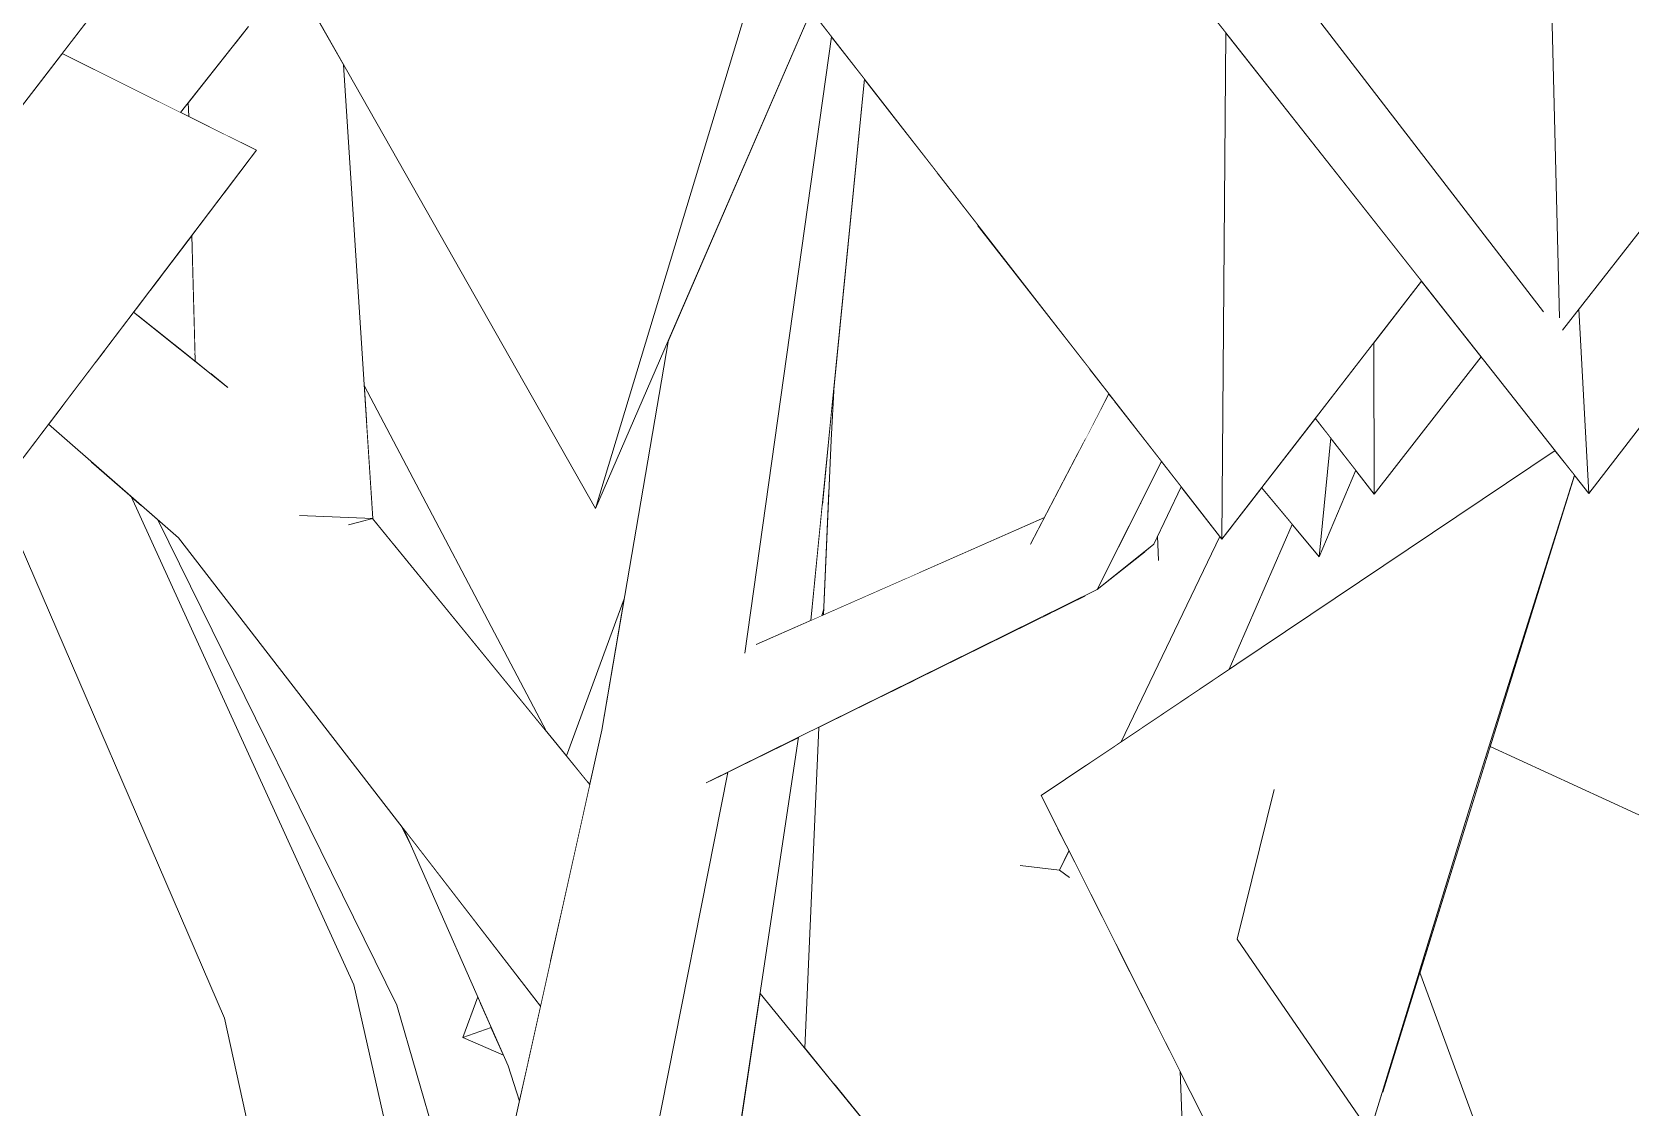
# Model space of a CAD drawing. Header units: millimetres. Extents: x -9413 to 8527, y -300 to 11224.
# Drawn here: x -6467 to -5739, y 2902 to 3392 of the extents above; entities that cross this region are included whole.
import ezdxf

# ---------------------------------------------------------------- set-up
doc = ezdxf.new("R2010")
doc.units = ezdxf.units.MM
doc.header["$MEASUREMENT"] = 0
doc.linetypes.add('Wipeout_Contour', pattern=[1000, 0, -1000])
doc.layers.add('Interior - Furniture', color=7, linetype='Continuous')
doc.layers.add('Interior - Furniture _Pen_No__4', color=7, linetype='Continuous', lineweight=20, true_color=0x029e21)

# ---------------------------------------------------------------- blocks, each defined once
blk = doc.blocks.new('Section Elem_40_6')
at = {"color": 254, "linetype": 'Wipeout_Contour', "lineweight": 0, "ltscale": 28865.886106}
blk.add_wipeout([(-6396.11, 3359.68), (-6395.94, 3353.24), (-6377.72, 3344.19), (-6374.56, 3386.87)], dxfattribs=at).dxf.layer = 'Interior - Furniture'
at = {"color": 254, "linetype": 'Wipeout_Contour', "lineweight": 0, "ltscale": 27441.820231}
blk.add_wipeout([(-6103.19, 3205.77), (-6106.63, 3126.14), (-6068.88, 3142.77), (-6060.9, 3198.94)], dxfattribs=at).dxf.layer = 'Interior - Furniture'
at = {"color": 254, "linetype": 'Wipeout_Contour', "lineweight": 0, "ltscale": 45851.87246}
blk.add_wipeout([(-5885.22, 2801.29), (-5857.52, 2890.31), (-5857.6, 2890.43), (-5851.78, 2908.78), (-5764.36, 3189.75), (-5764.42, 3189.82), (-5810.4, 3043.84)], dxfattribs=at).dxf.layer = 'Interior - Furniture'
at = {"color": 254, "linetype": 'Wipeout_Contour', "lineweight": 0, "ltscale": 27197.30519}
blk.add_wipeout([(-6115.17, 2928.8), (-6101.65, 2912.25), (-6076.23, 3091.06), (-6108.85, 3074.93)], dxfattribs=at).dxf.layer = 'Interior - Furniture'
at = {"color": 254, "linetype": 'Wipeout_Contour', "lineweight": 0, "ltscale": 27655.763316}
blk.add_wipeout([(-6301.02, 2948.31), (-6320.74, 2957.6), (-6276.53, 2763.73), (-6271.91, 2784.48)], dxfattribs=at).dxf.layer = 'Interior - Furniture'
at = {"color": 254, "linetype": 'Wipeout_Contour', "lineweight": 0, "ltscale": 43296.445084}
blk.add_wipeout([(-6377.72, 3344.19), (-6367.32, 3339.02), (-6369.33, 3457.44), (-6373.73, 3398.07), (-6368.67, 3394.3), (-6374.56, 3386.87)], dxfattribs=at).dxf.layer = 'Interior - Furniture'
at = {"color": 254, "linetype": 'Wipeout_Contour', "lineweight": 0, "ltscale": 27696.347551}
blk.add_wipeout([(-6103.19, 3205.77), (-6075.3, 3353.96), (-6088.03, 3370.34), (-6101.81, 3231.04)], dxfattribs=at).dxf.layer = 'Interior - Furniture'
at = {"color": 254, "linetype": 'Wipeout_Contour', "lineweight": 0, "ltscale": 21677.467133}
blk.add_wipeout([(-6399.71, 3355.13), (-6399.72, 3355.12), (-6399.69, 3355.11)], dxfattribs=at).dxf.layer = 'Interior - Furniture'
at = {"color": 254, "linetype": 'Wipeout_Contour', "lineweight": 0, "ltscale": 20518.058182}
blk.add_wipeout([(-6060.9, 3198.94), (-6068.88, 3142.77), (-6063.16, 3145.29)], dxfattribs=at).dxf.layer = 'Interior - Furniture'
at = {"color": 254, "linetype": 'Wipeout_Contour', "lineweight": 0, "ltscale": 27110.759928}
blk.add_wipeout([(-6076.23, 3091.06), (-6101.65, 2912.25), (-6074.4, 2878.86), (-6065.22, 3096.51)], dxfattribs=at).dxf.layer = 'Interior - Furniture'
at = {"color": 254, "linetype": 'Wipeout_Contour', "lineweight": 0, "ltscale": 27226.056374}
blk.add_wipeout([(-6243.31, 2583.74), (-6243.25, 2583.74), (-6118.71, 3070.05), (-6150.3, 3054.43)], dxfattribs=at).dxf.layer = 'Interior - Furniture'
at = {"color": 254, "linetype": 'Wipeout_Contour', "lineweight": 0, "ltscale": 27668.04969}
blk.add_wipeout([(-6320.74, 2957.6), (-6379.56, 2942.36), (-6308.89, 2618.11), (-6305.98, 2631.19)], dxfattribs=at).dxf.layer = 'Interior - Furniture'
at = {"color": 254, "linetype": 'Wipeout_Contour', "lineweight": 0, "ltscale": 20688.56539}
blk.add_wipeout([(-6264.03, 2819.96), (-6301.02, 2948.31), (-6271.91, 2784.48)], dxfattribs=at).dxf.layer = 'Interior - Furniture'
at = {"color": 254, "linetype": 'Wipeout_Contour', "lineweight": 0, "ltscale": 27266.913221}
blk.add_wipeout([(-6060.9, 3198.94), (-6063.16, 3145.29), (-6005.99, 3170.47), (-5990.77, 3199.63)], dxfattribs=at).dxf.layer = 'Interior - Furniture'
at = {"color": 254, "linetype": 'Wipeout_Contour', "lineweight": 0, "ltscale": 27001.681447}
blk.add_wipeout([(-6074.4, 2878.86), (-6060.04, 2861.27), (-6002.98, 3127.29), (-6065.22, 3096.51)], dxfattribs=at).dxf.layer = 'Interior - Furniture'
at = {"color": 254, "linetype": 'Wipeout_Contour', "lineweight": 0, "ltscale": 81292.973399}
blk.add_wipeout([(-6118.71, 3070.05), (-6243.25, 2583.74), (-6241.07, 2583.64), (-6238.66, 2584.52), (-6238.09, 2589.86), (-6237.71, 2595.2), (-6227.31, 2588.62), (-6188.16, 2602.79), (-6145.42, 2887.64), (-6145.92, 2889.44), (-6145.17, 2889.29), (-6118, 3070.41)], dxfattribs=at).dxf.layer = 'Interior - Furniture'
at = {"color": 254, "linetype": 'Wipeout_Contour', "lineweight": 0, "ltscale": 20669.2518}
blk.add_wipeout([(-6320.74, 2957.6), (-6305.98, 2631.19), (-6276.53, 2763.73)], dxfattribs=at).dxf.layer = 'Interior - Furniture'
at = {"color": 254, "linetype": 'Wipeout_Contour', "lineweight": 0, "ltscale": 27596.550464}
blk.add_wipeout([(-6075.3, 3353.96), (-6103.19, 3205.77), (-6060.9, 3198.94), (-6055.09, 3327.96)], dxfattribs=at).dxf.layer = 'Interior - Furniture'
at = {"color": 254, "linetype": 'Wipeout_Contour', "lineweight": 0, "ltscale": 21305.649783}
blk.add_wipeout([(-6417.91, 3176.38), (-6422.2, 3180.13), (-6320.74, 2957.6)], dxfattribs=at).dxf.layer = 'Interior - Furniture'
at = {"color": 254, "linetype": 'Wipeout_Contour', "lineweight": 0, "ltscale": 87174.395336}
blk.add_wipeout([(-6060.04, 2861.27), (-6048.58, 2847.22), (-6033.09, 2773.75), (-5986.74, 2773.86), (-5987.12, 3003.45), (-5992.3, 3013.73), (-5994.5, 3006.55), (-6017.07, 3011.94), (-6000.04, 3029.08), (-6007.48, 3043.84), (-5987.21, 3057.45), (-5987.34, 3135.02), (-6002.98, 3127.29)], dxfattribs=at).dxf.layer = 'Interior - Furniture'
at = {"color": 254, "linetype": 'Wipeout_Contour', "lineweight": 0, "ltscale": 27714.502639}
blk.add_wipeout([(-6142.46, 3108.69), (-6140.37, 3110.04), (-6093.08, 3376.84), (-6102.95, 3389.54)], dxfattribs=at).dxf.layer = 'Interior - Furniture'
at = {"color": 254, "linetype": 'Wipeout_Contour', "lineweight": 0, "ltscale": 20643.998398}
blk.add_wipeout([(-6055.09, 3327.96), (-6060.9, 3198.94), (-6036.39, 3303.89)], dxfattribs=at).dxf.layer = 'Interior - Furniture'
at = {"color": 254, "linetype": 'Wipeout_Contour', "lineweight": 0, "ltscale": 28246.864008}
blk.add_wipeout([(-6417.91, 3176.38), (-6320.74, 2957.6), (-6301.02, 2948.31), (-6410.06, 3169.52)], dxfattribs=at).dxf.layer = 'Interior - Furniture'
at = {"color": 254, "linetype": 'Wipeout_Contour', "lineweight": 0, "ltscale": 40431.345435}
blk.add_wipeout([(-5981.97, 3137.67), (-5987.34, 3135.02), (-5987.21, 3057.45), (-5981.52, 3061.27), (-5961.85, 3128.11), (-5959.94, 3155.3)], dxfattribs=at).dxf.layer = 'Interior - Furniture'
at = {"color": 254, "linetype": 'Wipeout_Contour', "lineweight": 0, "ltscale": 20136.19218}
blk.add_wipeout([(-5994.82, 3018.72), (-5999.07, 3009.86), (-5994.72, 3018.53)], dxfattribs=at).dxf.layer = 'Interior - Furniture'
at = {"color": 254, "linetype": 'Wipeout_Contour', "lineweight": 0, "ltscale": 19968.515705}
blk.add_wipeout([(-5972.63, 2974.7), (-5987.12, 3003.45), (-5986.74, 2773.86)], dxfattribs=at).dxf.layer = 'Interior - Furniture'
at = {"color": 254, "linetype": 'Wipeout_Contour', "lineweight": 0, "ltscale": 27011.221607}
blk.add_wipeout([(-6143.92, 2897.64), (-6100.29, 2828.51), (-6048.58, 2847.22), (-6135.51, 2953.72)], dxfattribs=at).dxf.layer = 'Interior - Furniture'
at = {"layer": 'Interior - Furniture _Pen_No__4', "linetype": 'Continuous'}
blk.add_line((-6048.58, 2847.22), (-6135.51, 2953.72), dxfattribs=at)
at = {"color": 254, "linetype": 'Wipeout_Contour', "lineweight": 0, "ltscale": 41435.714393}
blk.add_wipeout([(-6140.37, 3110.04), (-6139.98, 3110.27), (-6137.28, 3112.64), (-6112.44, 3123.59), (-6088.03, 3370.34), (-6093.08, 3376.84)], dxfattribs=at).dxf.layer = 'Interior - Furniture'
at = {"color": 254, "linetype": 'Wipeout_Contour', "lineweight": 0, "ltscale": 34127.080513}
blk.add_wipeout([(-6060.9, 3198.94), (-5990.77, 3199.63), (-5987.49, 3205.91), (-5987.73, 3241.26), (-6036.39, 3303.89)], dxfattribs=at).dxf.layer = 'Interior - Furniture'
at = {"color": 254, "linetype": 'Wipeout_Contour', "lineweight": 0, "ltscale": 28652.32582}
blk.add_wipeout([(-6459.85, 3213), (-6483.16, 3182.28), (-6379.56, 2942.36), (-6440.59, 3196.18)], dxfattribs=at).dxf.layer = 'Interior - Furniture'
at = {"color": 254, "linetype": 'Wipeout_Contour', "lineweight": 0, "ltscale": 33697.026851}
blk.add_wipeout([(-5959.94, 3155.3), (-5961.85, 3128.11), (-5953.93, 3150.99), (-5954.4, 3162.03), (-5956.17, 3158.32)], dxfattribs=at).dxf.layer = 'Interior - Furniture'
at = {"color": 254, "linetype": 'Wipeout_Contour', "lineweight": 0, "ltscale": 34393.797644}
blk.add_wipeout([(-6311.34, 2607.1), (-6151.01, 3054.08), (-6160.04, 3049.61), (-6176.96, 3065.4), (-6207.65, 3073.63)], dxfattribs=at).dxf.layer = 'Interior - Furniture'
at = {"color": 254, "linetype": 'Wipeout_Contour', "lineweight": 0, "ltscale": 26837.513949}
blk.add_wipeout([(-5994.72, 3018.53), (-5999.07, 3009.86), (-5994.5, 3006.55), (-5992.3, 3013.73)], dxfattribs=at).dxf.layer = 'Interior - Furniture'
at = {"color": 254, "linetype": 'Wipeout_Contour', "lineweight": 0, "ltscale": 46184.342228}
blk.add_wipeout([(-5986.74, 2773.86), (-5968.12, 2771.92), (-5967.56, 2773.94), (-5967.55, 2771.87), (-5937.9, 2768.79), (-5944.17, 2918.24), (-5972.63, 2974.7)], dxfattribs=at).dxf.layer = 'Interior - Furniture'
at = {"color": 254, "linetype": 'Wipeout_Contour', "lineweight": 0, "ltscale": 27893.0925}
blk.add_wipeout([(-6177.32, 3251.43), (-6207.65, 3073.63), (-6108.91, 3397.22), (-6112.21, 3401.46)], dxfattribs=at).dxf.layer = 'Interior - Furniture'
at = {"color": 254, "linetype": 'Wipeout_Contour', "lineweight": 0, "ltscale": 27196.985459}
blk.add_wipeout([(-5985.44, 3238.32), (-5987.73, 3241.26), (-5987.49, 3205.91), (-5987.09, 3206.69)], dxfattribs=at).dxf.layer = 'Interior - Furniture'
at = {"color": 254, "linetype": 'Wipeout_Contour', "lineweight": 0, "ltscale": 28360.072227}
blk.add_wipeout([(-6440.59, 3196.18), (-6379.56, 2942.36), (-6320.74, 2957.6), (-6422.2, 3180.13)], dxfattribs=at).dxf.layer = 'Interior - Furniture'
at = {"color": 254, "linetype": 'Wipeout_Contour', "lineweight": 0, "ltscale": 81775.037368}
blk.add_wipeout([(-6311.34, 2607.1), (-6306.78, 2605.47), (-6304.2, 2608.56), (-6227.38, 2836.38), (-6208.29, 2838.61), (-6198.94, 2829.27), (-6268.12, 2593), (-6268.96, 2591.9), (-6246.62, 2583.88), (-6243.31, 2583.74), (-6150.3, 3054.43), (-6151.01, 3054.08)], dxfattribs=at).dxf.layer = 'Interior - Furniture'
at = {"color": 254, "linetype": 'Wipeout_Contour', "lineweight": 0, "ltscale": 26874.17377}
blk.add_wipeout([(-6000.04, 3029.08), (-6017.07, 3011.94), (-5999.07, 3009.86), (-5994.82, 3018.72)], dxfattribs=at).dxf.layer = 'Interior - Furniture'
at = {"layer": 'Interior - Furniture _Pen_No__4', "linetype": 'Continuous'}
blk.add_line((-6308.89, 2618.11), (-6379.56, 2942.36), dxfattribs=at)
at = {"color": 254, "linetype": 'Wipeout_Contour', "lineweight": 0, "ltscale": 48519.308197}
blk.add_wipeout([(-6207.65, 3073.63), (-6176.96, 3065.4), (-6197.04, 3081.1), (-6197.76, 3081.45), (-6142.46, 3108.69), (-6102.95, 3389.54), (-6108.91, 3397.22)], dxfattribs=at).dxf.layer = 'Interior - Furniture'
at = {"color": 254, "linetype": 'Wipeout_Contour', "lineweight": 0, "ltscale": 20388.883601}
blk.add_wipeout([(-5987.09, 3206.69), (-5976.55, 3226.88), (-5985.44, 3238.32)], dxfattribs=at).dxf.layer = 'Interior - Furniture'
at = {"color": 254, "linetype": 'Wipeout_Contour', "lineweight": 0, "ltscale": 28035.449528}
blk.add_wipeout([(-6400.55, 3161.22), (-6235.6, 2947.89), (-6231.07, 2968.27), (-6352.4, 3165.18)], dxfattribs=at).dxf.layer = 'Interior - Furniture'
at = {"color": 254, "linetype": 'Wipeout_Contour', "lineweight": 0, "ltscale": 20147.140356}
blk.add_wipeout([(-6017.07, 3011.94), (-5994.5, 3006.55), (-5999.07, 3009.86)], dxfattribs=at).dxf.layer = 'Interior - Furniture'
at = {"color": 254, "linetype": 'Wipeout_Contour', "lineweight": 0, "ltscale": 20678.605994}
blk.add_wipeout([(-6250.38, 2920.69), (-6245.2, 2904.68), (-6241.21, 2922.65)], dxfattribs=at).dxf.layer = 'Interior - Furniture'
at = {"color": 254, "linetype": 'Wipeout_Contour', "lineweight": 0, "ltscale": 27565.833271}
blk.add_wipeout([(-6107.26, 3175.92), (-6104.23, 3181.73), (-6103.19, 3205.77), (-6101.81, 3231.04)], dxfattribs=at).dxf.layer = 'Interior - Furniture'
at = {"color": 254, "linetype": 'Wipeout_Contour', "lineweight": 0, "ltscale": 21566.064148}
blk.add_wipeout([(-6459.85, 3213), (-6400.55, 3161.22), (-6453.48, 3221.39)], dxfattribs=at).dxf.layer = 'Interior - Furniture'
at = {"color": 254, "linetype": 'Wipeout_Contour', "lineweight": 0, "ltscale": 27347.042798}
blk.add_wipeout([(-6137.28, 3112.64), (-6139.98, 3110.27), (-6012.28, 3158.42), (-6005.99, 3170.47)], dxfattribs=at).dxf.layer = 'Interior - Furniture'
at = {"color": 254, "linetype": 'Wipeout_Contour', "lineweight": 0, "ltscale": 20907.638346}
blk.add_wipeout([(-6352.4, 3165.18), (-6231.07, 2968.27), (-6225.09, 2995.17)], dxfattribs=at).dxf.layer = 'Interior - Furniture'
at = {"color": 254, "linetype": 'Wipeout_Contour', "lineweight": 0, "ltscale": 49245.065594}
blk.add_wipeout([(-6345.79, 3172.18), (-6352.4, 3165.18), (-6225.09, 2995.17), (-6219.98, 3018.17), (-6315.33, 3169.26), (-6323.1, 3167.23), (-6345.38, 3171.39)], dxfattribs=at).dxf.layer = 'Interior - Furniture'
at = {"color": 254, "linetype": 'Wipeout_Contour', "lineweight": 0, "ltscale": 34362.405034}
blk.add_wipeout([(-6197.76, 3081.45), (-6012.28, 3158.42), (-6139.98, 3110.27), (-6140.37, 3110.04), (-6142.46, 3108.69)], dxfattribs=at).dxf.layer = 'Interior - Furniture'
at = {"color": 254, "linetype": 'Wipeout_Contour', "lineweight": 0, "ltscale": 28656.656438}
blk.add_wipeout([(-6438.51, 3241.12), (-6453.48, 3221.39), (-6400.55, 3161.22), (-6352.4, 3165.18)], dxfattribs=at).dxf.layer = 'Interior - Furniture'
at = {"color": 254, "linetype": 'Wipeout_Contour', "lineweight": 0, "ltscale": 27963.923641}
blk.add_wipeout([(-6315.33, 3169.26), (-6219.98, 3018.17), (-6213.16, 3048.86), (-6312.11, 3170.09)], dxfattribs=at).dxf.layer = 'Interior - Furniture'
at = {"color": 254, "linetype": 'Wipeout_Contour', "lineweight": 0, "ltscale": 27388.33507}
blk.add_wipeout([(-6197.76, 3081.45), (-6197.04, 3081.1), (-5981.97, 3137.67), (-6012.28, 3158.42)], dxfattribs=at).dxf.layer = 'Interior - Furniture'
at = {"color": 254, "linetype": 'Wipeout_Contour', "lineweight": 0, "ltscale": 21512.350484}
blk.add_wipeout([(-6438.51, 3241.12), (-6352.4, 3165.18), (-6434.26, 3246.73)], dxfattribs=at).dxf.layer = 'Interior - Furniture'
at = {"color": 254, "linetype": 'Wipeout_Contour', "lineweight": 0, "ltscale": 27444.140521}
blk.add_wipeout([(-5981.97, 3137.67), (-6197.04, 3081.1), (-6176.96, 3065.4), (-6160.04, 3049.61)], dxfattribs=at).dxf.layer = 'Interior - Furniture'
at = {"color": 254, "linetype": 'Wipeout_Contour', "lineweight": 0, "ltscale": 20960.055426}
blk.add_wipeout([(-6297.92, 3028.49), (-6299.19, 3030.14), (-6294.48, 3020.7)], dxfattribs=at).dxf.layer = 'Interior - Furniture'
at = {"layer": 'Interior - Furniture _Pen_No__4', "linetype": 'Continuous'}
for p, q in [((-6115.17, 2928.8), (-6108.85, 3074.93)), ((-6145.18, 2889.27), (-6118, 3070.41))]:
    blk.add_line(p, q, dxfattribs=at)
at = {"color": 254, "linetype": 'Wipeout_Contour', "lineweight": 0, "ltscale": 49987.265486}
blk.add_wipeout([(-6421.05, 3264.13), (-6434.26, 3246.73), (-6352.4, 3165.18), (-6345.79, 3172.18), (-6362.59, 3187.82), (-6364.78, 3189.32), (-6378.08, 3229.82)], dxfattribs=at).dxf.layer = 'Interior - Furniture'
at = {"color": 254, "linetype": 'Wipeout_Contour', "lineweight": 0, "ltscale": 20267.883543}
blk.add_wipeout([(-5952.57, 3196.01), (-5981.97, 3137.67), (-5952.37, 3195.75)], dxfattribs=at).dxf.layer = 'Interior - Furniture'
at = {"color": 254, "linetype": 'Wipeout_Contour', "lineweight": 0, "ltscale": 34354.184425}
blk.add_wipeout([(-6107.26, 3175.92), (-6112.44, 3123.59), (-6107.48, 3125.77), (-6106.51, 3128.88), (-6104.23, 3181.73)], dxfattribs=at).dxf.layer = 'Interior - Furniture'
at = {"color": 254, "linetype": 'Wipeout_Contour', "lineweight": 0, "ltscale": 34651.924577}
blk.add_wipeout([(-6223.8, 3061.89), (-6214.18, 3050.11), (-6211.8, 3054.98), (-6207.65, 3073.63), (-6197.44, 3133.47)], dxfattribs=at).dxf.layer = 'Interior - Furniture'
at = {"color": 254, "linetype": 'Wipeout_Contour', "lineweight": 0, "ltscale": 20827.08426}
blk.add_wipeout([(-6297.92, 3028.49), (-6250.38, 2920.69), (-6264.55, 2985.34)], dxfattribs=at).dxf.layer = 'Interior - Furniture'
at = {"layer": 'Interior - Furniture _Pen_No__4', "linetype": 'Continuous'}
for p, q in [((-6223.8, 3061.89), (-6197.44, 3133.47)), ((-6107.48, 3125.77), (-6106.51, 3128.88)), ((-6294.48, 3020.7), (-6299.19, 3030.14)), ((-6276.53, 2763.73), (-6320.74, 2957.6))]:
    blk.add_line(p, q, dxfattribs=at)
at = {"color": 254, "linetype": 'Wipeout_Contour', "lineweight": 0, "ltscale": 28713.047724}
blk.add_wipeout([(-6394.51, 3299.1), (-6393, 3241.74), (-6385.75, 3235.94), (-6379.61, 3318.74)], dxfattribs=at).dxf.layer = 'Interior - Furniture'
at = {"color": 254, "linetype": 'Wipeout_Contour', "lineweight": 0, "ltscale": 21603.458486}
blk.add_wipeout([(-6421.05, 3264.13), (-6416.82, 3260.75), (-6419.69, 3265.92)], dxfattribs=at).dxf.layer = 'Interior - Furniture'
at = {"color": 254, "linetype": 'Wipeout_Contour', "lineweight": 0, "ltscale": 26996.124104}
blk.add_wipeout([(-5952.37, 3195.75), (-5981.97, 3137.67), (-5956.17, 3158.32), (-5943.64, 3184.52)], dxfattribs=at).dxf.layer = 'Interior - Furniture'
at = {"color": 254, "linetype": 'Wipeout_Contour', "lineweight": 0, "ltscale": 20765.459186}
blk.add_wipeout([(-6214.18, 3050.11), (-6213.16, 3048.86), (-6211.8, 3054.98)], dxfattribs=at).dxf.layer = 'Interior - Furniture'
at = {"color": 254, "linetype": 'Wipeout_Contour', "lineweight": 0, "ltscale": 48319.505182}
blk.add_wipeout([(-6235.6, 2947.89), (-6264.55, 2985.34), (-6250.38, 2920.69), (-6241.21, 2922.65), (-6236.09, 2945.68), (-6236.26, 2945.73), (-6235.92, 2946.44)], dxfattribs=at).dxf.layer = 'Interior - Furniture'
at = {"layer": 'Interior - Furniture _Pen_No__4', "linetype": 'Continuous'}
blk.add_line((-6245.2, 2904.68), (-6250.38, 2920.69), dxfattribs=at)
at = {"color": 254, "linetype": 'Wipeout_Contour', "lineweight": 0, "ltscale": 35806.264271}
blk.add_wipeout([(-6379.61, 3318.74), (-6385.75, 3235.94), (-6378.08, 3229.82), (-6364.78, 3189.32), (-6367.25, 3335.02)], dxfattribs=at).dxf.layer = 'Interior - Furniture'
at = {"color": 254, "linetype": 'Wipeout_Contour', "lineweight": 0, "ltscale": 28771.099244}
blk.add_wipeout([(-6413.44, 3274.16), (-6419.69, 3265.92), (-6416.82, 3260.75), (-6394.81, 3243.18)], dxfattribs=at).dxf.layer = 'Interior - Furniture'
at = {"color": 254, "linetype": 'Wipeout_Contour', "lineweight": 0, "ltscale": 20372.113057}
blk.add_wipeout([(-5976.55, 3226.88), (-6012.28, 3158.42), (-5973.89, 3223.45)], dxfattribs=at).dxf.layer = 'Interior - Furniture'
at = {"color": 254, "linetype": 'Wipeout_Contour', "lineweight": 0, "ltscale": 20771.792488}
blk.add_wipeout([(-6271, 2933.69), (-6263.18, 2949.72), (-6264.23, 2952.09)], dxfattribs=at).dxf.layer = 'Interior - Furniture'
at = {"color": 254, "linetype": 'Wipeout_Contour', "lineweight": 0, "ltscale": 20690.672893}
blk.add_wipeout([(-6236.26, 2945.73), (-6236.06, 2945.8), (-6235.92, 2946.44)], dxfattribs=at).dxf.layer = 'Interior - Furniture'
at = {"color": 254, "linetype": 'Wipeout_Contour', "lineweight": 0, "ltscale": 71848.244601}
blk.add_wipeout([(-6369.33, 3457.44), (-6367.32, 3339.02), (-6365.07, 3337.9), (-6367.25, 3335.02), (-6364.78, 3189.32), (-6362.59, 3187.82), (-6337.22, 3397.73), (-6343.84, 3409.4), (-6335.15, 3414.82), (-6330.32, 3454.79)], dxfattribs=at).dxf.layer = 'Interior - Furniture'
at = {"color": 254, "linetype": 'Wipeout_Contour', "lineweight": 0, "ltscale": 35908.133224}
blk.add_wipeout([(-6413.44, 3274.16), (-6394.81, 3243.18), (-6393, 3241.74), (-6393.08, 3244.84), (-6408.37, 3280.84)], dxfattribs=at).dxf.layer = 'Interior - Furniture'
at = {"color": 254, "linetype": 'Wipeout_Contour', "lineweight": 0, "ltscale": 27090.79451}
blk.add_wipeout([(-5973.89, 3223.45), (-6012.28, 3158.42), (-5981.97, 3137.67), (-5952.57, 3196.01)], dxfattribs=at).dxf.layer = 'Interior - Furniture'
at = {"color": 254, "linetype": 'Wipeout_Contour', "lineweight": 0, "ltscale": 20759.819323}
blk.add_wipeout([(-6271, 2933.69), (-6258.08, 2938.17), (-6263.18, 2949.72)], dxfattribs=at).dxf.layer = 'Interior - Furniture'
at = {"color": 254, "linetype": 'Wipeout_Contour', "lineweight": 0, "ltscale": 20690.900564}
blk.add_wipeout([(-6236.26, 2945.73), (-6236.09, 2945.68), (-6236.06, 2945.8)], dxfattribs=at).dxf.layer = 'Interior - Furniture'
at = {"layer": 'Interior - Furniture _Pen_No__4', "linetype": 'Continuous'}
for p, q in [((-6243.31, 2583.74), (-6150.3, 3054.43)), ((-6236.28, 2945.72), (-6236.06, 2945.8))]:
    blk.add_line(p, q, dxfattribs=at)
at = {"color": 254, "linetype": 'Wipeout_Contour', "lineweight": 0, "ltscale": 42728.548227}
blk.add_wipeout([(-6362.59, 3187.82), (-6345.79, 3172.18), (-6345.38, 3171.39), (-6312.09, 3170.1), (-6325.33, 3376.79), (-6337.22, 3397.73)], dxfattribs=at).dxf.layer = 'Interior - Furniture'
at = {"color": 254, "linetype": 'Wipeout_Contour', "lineweight": 0, "ltscale": 21564.640309}
blk.add_wipeout([(-6408.37, 3280.84), (-6393.08, 3244.84), (-6394.51, 3299.1)], dxfattribs=at).dxf.layer = 'Interior - Furniture'
at = {"color": 254, "linetype": 'Wipeout_Contour', "lineweight": 0, "ltscale": 33572.019649}
blk.add_wipeout([(-5970.94, 3068.37), (-5969.05, 3069.64), (-5919.85, 3167.6), (-5925.16, 3160.74), (-5926, 3161.82)], dxfattribs=at).dxf.layer = 'Interior - Furniture'
at = {"color": 254, "linetype": 'Wipeout_Contour', "lineweight": 0, "ltscale": 20740.188561}
blk.add_wipeout([(-6258.08, 2938.17), (-6271, 2933.69), (-6252.55, 2925.61)], dxfattribs=at).dxf.layer = 'Interior - Furniture'
at = {"layer": 'Interior - Furniture _Pen_No__4', "linetype": 'Continuous'}
for p, q in [((-6250.38, 2920.69), (-6297.92, 3028.49)), ((-6271, 2933.69), (-6264.23, 2952.09)), ((-6264.03, 2819.96), (-6301.02, 2948.31)), ((-6271, 2933.69), (-6258.08, 2938.17)), ((-6252.55, 2925.61), (-6271, 2933.69))]:
    blk.add_line(p, q, dxfattribs=at)
at = {"color": 254, "linetype": 'Wipeout_Contour', "lineweight": 0, "ltscale": 29031.867379}
blk.add_wipeout([(-6556.77, 3247.95), (-6543.01, 3103.42), (-6365.07, 3337.9), (-6453.6, 3381.9)], dxfattribs=at).dxf.layer = 'Interior - Furniture'
at = {"color": 254, "linetype": 'Wipeout_Contour', "lineweight": 0, "ltscale": 33512.464119}
blk.add_wipeout([(-5969.05, 3069.64), (-5921.76, 3101.38), (-5893, 3167.38), (-5907.01, 3184.17), (-5919.85, 3167.6)], dxfattribs=at).dxf.layer = 'Interior - Furniture'
at = {"color": 254, "linetype": 'Wipeout_Contour', "lineweight": 0, "ltscale": 21229.421849}
blk.add_wipeout([(-6345.38, 3171.39), (-6323.1, 3167.23), (-6312.09, 3170.1)], dxfattribs=at).dxf.layer = 'Interior - Furniture'
at = {"layer": 'Interior - Furniture _Pen_No__4', "linetype": 'Continuous'}
for p, q in [((-6393, 3241.74), (-6394.51, 3299.1)), ((-6379.56, 2942.36), (-6483.16, 3182.28))]:
    blk.add_line(p, q, dxfattribs=at)
at = {"color": 254, "linetype": 'Wipeout_Contour', "lineweight": 0, "ltscale": 132322.219494}
blk.add_wipeout([(-6477.33, 3355.27), (-6594.48, 3240.32), (-6587.25, 3208.37), (-6420.63, 3424.71), (-6496.4, 3439.03), (-6528.48, 3419.11), (-6512.29, 3411.06), (-6565.93, 3395.85), (-6571.08, 3392.65), (-6576.52, 3364.95), (-6555.8, 3362.92), (-6538.05, 3403.07), (-6523.14, 3391.33), (-6546.47, 3365.34), (-6542.82, 3363.16), (-6522.33, 3384.99), (-6505.52, 3382.19), (-6527.38, 3360.15)], dxfattribs=at).dxf.layer = 'Interior - Furniture'
at = {"color": 254, "linetype": 'Wipeout_Contour', "lineweight": 0, "ltscale": 28262.090692}
blk.add_wipeout([(-6302.49, 3158.3), (-6314.99, 3215.3), (-6312.09, 3170.1), (-6312.11, 3170.09)], dxfattribs=at).dxf.layer = 'Interior - Furniture'
at = {"color": 254, "linetype": 'Wipeout_Contour', "lineweight": 0, "ltscale": 47103.16238}
blk.add_wipeout([(-5981.52, 3061.27), (-5970.94, 3068.37), (-5926, 3161.82), (-5943.64, 3184.52), (-5954.4, 3162.03), (-5953.93, 3150.99), (-5961.85, 3128.11)], dxfattribs=at).dxf.layer = 'Interior - Furniture'
at = {"layer": 'Interior - Furniture _Pen_No__4', "linetype": 'Continuous'}
for p, q in [((-6543.01, 3103.42), (-6365.07, 3337.9)), ((-6378.07, 3229.81), (-6421.05, 3264.13)), ((-6400.55, 3161.22), (-6459.85, 3213))]:
    blk.add_line(p, q, dxfattribs=at)
at = {"color": 254, "linetype": 'Wipeout_Contour', "lineweight": 0, "ltscale": 80827.353111}
blk.add_wipeout([(-6368.67, 3394.3), (-6607.06, 3571.7), (-6589.28, 3424.49), (-6571.08, 3392.65), (-6565.93, 3395.85), (-6537.18, 3423.43), (-6528.48, 3419.11), (-6496.4, 3439.03), (-6420.63, 3424.71), (-6453.6, 3381.9), (-6399.72, 3355.12)], dxfattribs=at).dxf.layer = 'Interior - Furniture'
at = {"color": 254, "linetype": 'Wipeout_Contour', "lineweight": 0, "ltscale": 28179.042953}
blk.add_wipeout([(-6232.91, 3073.05), (-6315.98, 3230.75), (-6314.99, 3215.3), (-6302.49, 3158.3)], dxfattribs=at).dxf.layer = 'Interior - Furniture'
at = {"color": 254, "linetype": 'Wipeout_Contour', "lineweight": 0, "ltscale": 59336.191717}
blk.add_wipeout([(-6007.48, 3043.84), (-5885.22, 2801.29), (-5857.68, 2890.55), (-5918.17, 2978.42), (-5901.32, 3046.62), (-5851.93, 2909.2), (-5810.4, 3043.84), (-5764.42, 3189.82), (-5773.27, 3201.06)], dxfattribs=at).dxf.layer = 'Interior - Furniture'
at = {"layer": 'Interior - Furniture _Pen_No__4', "linetype": 'Continuous'}
for p, q in [((-6587.25, 3208.37), (-6420.63, 3424.71)), ((-6399.72, 3355.12), (-6368.67, 3394.3)), ((-6365.07, 3337.9), (-6453.6, 3381.9)), ((-6395.94, 3353.24), (-6396.11, 3359.68)), ((-6301.02, 2948.31), (-6410.06, 3169.52)), ((-6312.09, 3170.1), (-6323.11, 3167.23)), ((-6213.16, 3048.86), (-6312.11, 3170.09)), ((-6235.6, 2947.89), (-6400.55, 3161.22)), ((-6160.06, 3049.6), (-5981.97, 3137.67)), ((-6311.34, 2607.1), (-6207.65, 3073.63)), ((-5999.07, 3009.86), (-5994.82, 3018.72)), ((-6017.1, 3011.94), (-5999.07, 3009.86)), ((-5999.07, 3009.86), (-5994.5, 3006.55)), ((-5937.9, 2768.79), (-5944.17, 2918.24))]:
    blk.add_line(p, q, dxfattribs=at)
at = {"color": 254, "linetype": 'Wipeout_Contour', "lineweight": 0, "ltscale": 26704.731023}
blk.add_wipeout([(-5855.84, 3250.22), (-5855.67, 3181.24), (-5806.98, 3243.81), (-5834.13, 3278.24)], dxfattribs=at).dxf.layer = 'Interior - Furniture'
at = {"color": 254, "linetype": 'Wipeout_Contour', "lineweight": 0, "ltscale": 57764.04401}
blk.add_wipeout([(-5802.79, 3066.21), (-5834.83, 2963.25), (-5761.39, 2763.43), (-5757.28, 2766.95), (-5757.46, 2767.25), (-5749.61, 2801.58), (-5743.58, 2778.65), (-5710.71, 2806.74), (-5612.14, 2978.42)], dxfattribs=at).dxf.layer = 'Interior - Furniture'
at = {"color": 254, "linetype": 'Wipeout_Contour', "lineweight": 0, "ltscale": 26333.973861}
blk.add_wipeout([(-5901.32, 3046.62), (-5918.17, 2978.42), (-5857.68, 2890.55), (-5851.93, 2909.2)], dxfattribs=at).dxf.layer = 'Interior - Furniture'
at = {"layer": 'Interior - Furniture _Pen_No__4', "linetype": 'Continuous'}
for p, q in [((-5612.14, 2978.42), (-5802.79, 3066.21)), ((-5918.17, 2978.42), (-5901.31, 3046.63)), ((-5885.22, 2801.29), (-6007.48, 3043.84))]:
    blk.add_line(p, q, dxfattribs=at)
at = {"color": 254, "linetype": 'Wipeout_Contour', "lineweight": 0, "ltscale": 20065.949489}
blk.add_wipeout([(-5882.52, 3215.78), (-5855.67, 3181.24), (-5855.84, 3250.22)], dxfattribs=at).dxf.layer = 'Interior - Furniture'
at = {"color": 254, "linetype": 'Wipeout_Contour', "lineweight": 0, "ltscale": 32393.325262}
blk.add_wipeout([(-5851.78, 2908.78), (-5857.6, 2890.43), (-5766.93, 2758.7), (-5761.39, 2763.43), (-5834.83, 2963.25)], dxfattribs=at).dxf.layer = 'Interior - Furniture'
at = {"layer": 'Interior - Furniture _Pen_No__4', "linetype": 'Continuous'}
for p, q in [((-5885.22, 2801.29), (-5810.4, 3043.84)), ((-5857.68, 2890.55), (-5918.17, 2978.42)), ((-5834.83, 2963.25), (-5761.39, 2763.43))]:
    blk.add_line(p, q, dxfattribs=at)
at = {"color": 254, "linetype": 'Wipeout_Contour', "lineweight": 0, "ltscale": 20232.650656}
blk.add_wipeout([(-5925.16, 3160.74), (-5834.13, 3278.24), (-5923.33, 3391.38)], dxfattribs=at).dxf.layer = 'Interior - Furniture'
at = {"color": 254, "linetype": 'Wipeout_Contour', "lineweight": 0, "ltscale": 61806.499792}
blk.add_wipeout([(-6115.59, 3405.81), (-5925.16, 3160.74), (-5923.33, 3391.38), (-5933.53, 3404.31), (-5923.17, 3411.61), (-5922.85, 3451.61), (-5952.06, 3489.52), (-5947.01, 3494.12), (-5970.97, 3524.57)], dxfattribs=at).dxf.layer = 'Interior - Furniture'
at = {"layer": 'Interior - Furniture _Pen_No__4', "linetype": 'Continuous'}
for p, q in [((-6012.28, 3158.42), (-5976.55, 3226.88)), ((-5981.97, 3137.67), (-5952.57, 3196.01)), ((-5956.17, 3158.32), (-5943.64, 3184.52)), ((-6137.29, 3112.64), (-6005.99, 3170.47)), ((-5970.94, 3068.37), (-5926, 3161.82)), ((-5953.93, 3150.96), (-5954.4, 3162.03)), ((-5981.97, 3137.67), (-5956.17, 3158.32))]:
    blk.add_line(p, q, dxfattribs=at)
at = {"color": 254, "linetype": 'Wipeout_Contour', "lineweight": 0, "ltscale": 35026.937337}
blk.add_wipeout([(-6210.61, 3174.71), (-6112.21, 3401.46), (-6115.59, 3405.81), (-6108.54, 3411.6), (-6092.1, 3566.63)], dxfattribs=at).dxf.layer = 'Interior - Furniture'
at = {"color": 254, "linetype": 'Wipeout_Contour', "lineweight": 0, "ltscale": 46759.725439}
blk.add_wipeout([(-5933.53, 3404.31), (-5757.82, 3181.45), (-5762.38, 3265.54), (-5769.85, 3255.97), (-5771.18, 3261.62), (-5778.62, 3264.39), (-5903, 3425.84)], dxfattribs=at).dxf.layer = 'Interior - Furniture'
at = {"layer": 'Interior - Furniture _Pen_No__4', "linetype": 'Continuous'}
for p, q in [((-5855.84, 3250.22), (-5855.67, 3181.24)), ((-5855.67, 3181.24), (-5806.98, 3243.81)), ((-5810.4, 3043.84), (-5764.42, 3189.82)), ((-5764.36, 3189.75), (-5851.78, 2908.76))]:
    blk.add_line(p, q, dxfattribs=at)
at = {"color": 254, "linetype": 'Wipeout_Contour', "lineweight": 0, "ltscale": 46835.390627}
blk.add_wipeout([(-5781.08, 3645.37), (-5777.13, 3492.04), (-5693.98, 3526.15), (-5775.31, 3421.56), (-5771.18, 3261.62), (-5769.85, 3255.97), (-5587.57, 3489.52)], dxfattribs=at).dxf.layer = 'Interior - Furniture'
at = {"color": 254, "linetype": 'Wipeout_Contour', "lineweight": 0, "ltscale": 21236.389598}
blk.add_wipeout([(-6210.61, 3174.71), (-6092.1, 3566.63), (-6343.84, 3409.4)], dxfattribs=at).dxf.layer = 'Interior - Furniture'
at = {"color": 254, "linetype": 'Wipeout_Contour', "lineweight": 0, "ltscale": 20042.689397}
blk.add_wipeout([(-5875.52, 3206.77), (-5880.73, 3152.68), (-5864.08, 3192.05)], dxfattribs=at).dxf.layer = 'Interior - Furniture'
at = {"layer": 'Interior - Furniture _Pen_No__4', "linetype": 'Continuous'}
for p, q in [((-6092.1, 3566.63), (-6210.61, 3174.71)), ((-6210.61, 3174.71), (-6343.84, 3409.4)), ((-6210.61, 3174.71), (-6112.21, 3401.46)), ((-5757.82, 3181.45), (-5586.68, 3404.31)), ((-6142.46, 3108.69), (-6102.95, 3389.54)), ((-6312.09, 3170.1), (-6325.33, 3376.79)), ((-6112.44, 3123.59), (-6088.03, 3370.34)), ((-5762.38, 3265.54), (-5757.82, 3181.45)), ((-6207.65, 3073.63), (-6177.32, 3251.43)), ((-6232.91, 3073.05), (-6315.98, 3230.75)), ((-6103.19, 3205.77), (-6101.81, 3231.04)), ((-6106.63, 3126.14), (-6103.19, 3205.77)), ((-6320.74, 2957.6), (-6422.2, 3180.13)), ((-6345.4, 3171.39), (-6312.09, 3170.1))]:
    blk.add_line(p, q, dxfattribs=at)
at = {"color": 254, "linetype": 'Wipeout_Contour', "lineweight": 0, "ltscale": 47181.860388}
blk.add_wipeout([(-5952.06, 3489.52), (-5778.62, 3264.39), (-5771.18, 3261.62), (-5775.31, 3421.56), (-5795.08, 3396.14), (-5777.13, 3492.04), (-5781.08, 3645.37)], dxfattribs=at).dxf.layer = 'Interior - Furniture'
at = {"color": 254, "linetype": 'Wipeout_Contour', "lineweight": 0, "ltscale": 26781.573693}
blk.add_wipeout([(-5907.01, 3184.17), (-5880.73, 3152.68), (-5875.52, 3206.77), (-5882.52, 3215.78)], dxfattribs=at).dxf.layer = 'Interior - Furniture'
at = {"layer": 'Interior - Furniture _Pen_No__4', "linetype": 'Continuous'}
for p, q in [((-5778.51, 3264.24), (-5952.06, 3489.52)), ((-5769.87, 3255.95), (-5587.57, 3489.52)), ((-5775.31, 3421.56), (-5771.18, 3261.52)), ((-5925.16, 3160.74), (-6115.59, 3405.81)), ((-5757.82, 3181.45), (-5933.53, 3404.31)), ((-5923.33, 3391.38), (-5925.16, 3160.74)), ((-5925.16, 3160.74), (-5834.13, 3278.24)), ((-5855.67, 3181.24), (-5882.52, 3215.78)), ((-5875.52, 3206.77), (-5880.73, 3152.68)), ((-6007.48, 3043.84), (-5773.27, 3201.06)), ((-5880.73, 3152.68), (-5864.08, 3192.05)), ((-5880.73, 3152.68), (-5907.01, 3184.17)), ((-5921.76, 3101.38), (-5893, 3167.38))]:
    blk.add_line(p, q, dxfattribs=at)

msp = doc.modelspace()

# ---------------------------------------------------------------- block references
at = {"layer": 'Interior - Furniture'}
msp.add_blockref('Section Elem_40_6', (0, 0), dxfattribs=at)

doc.saveas('drawing.dxf')
